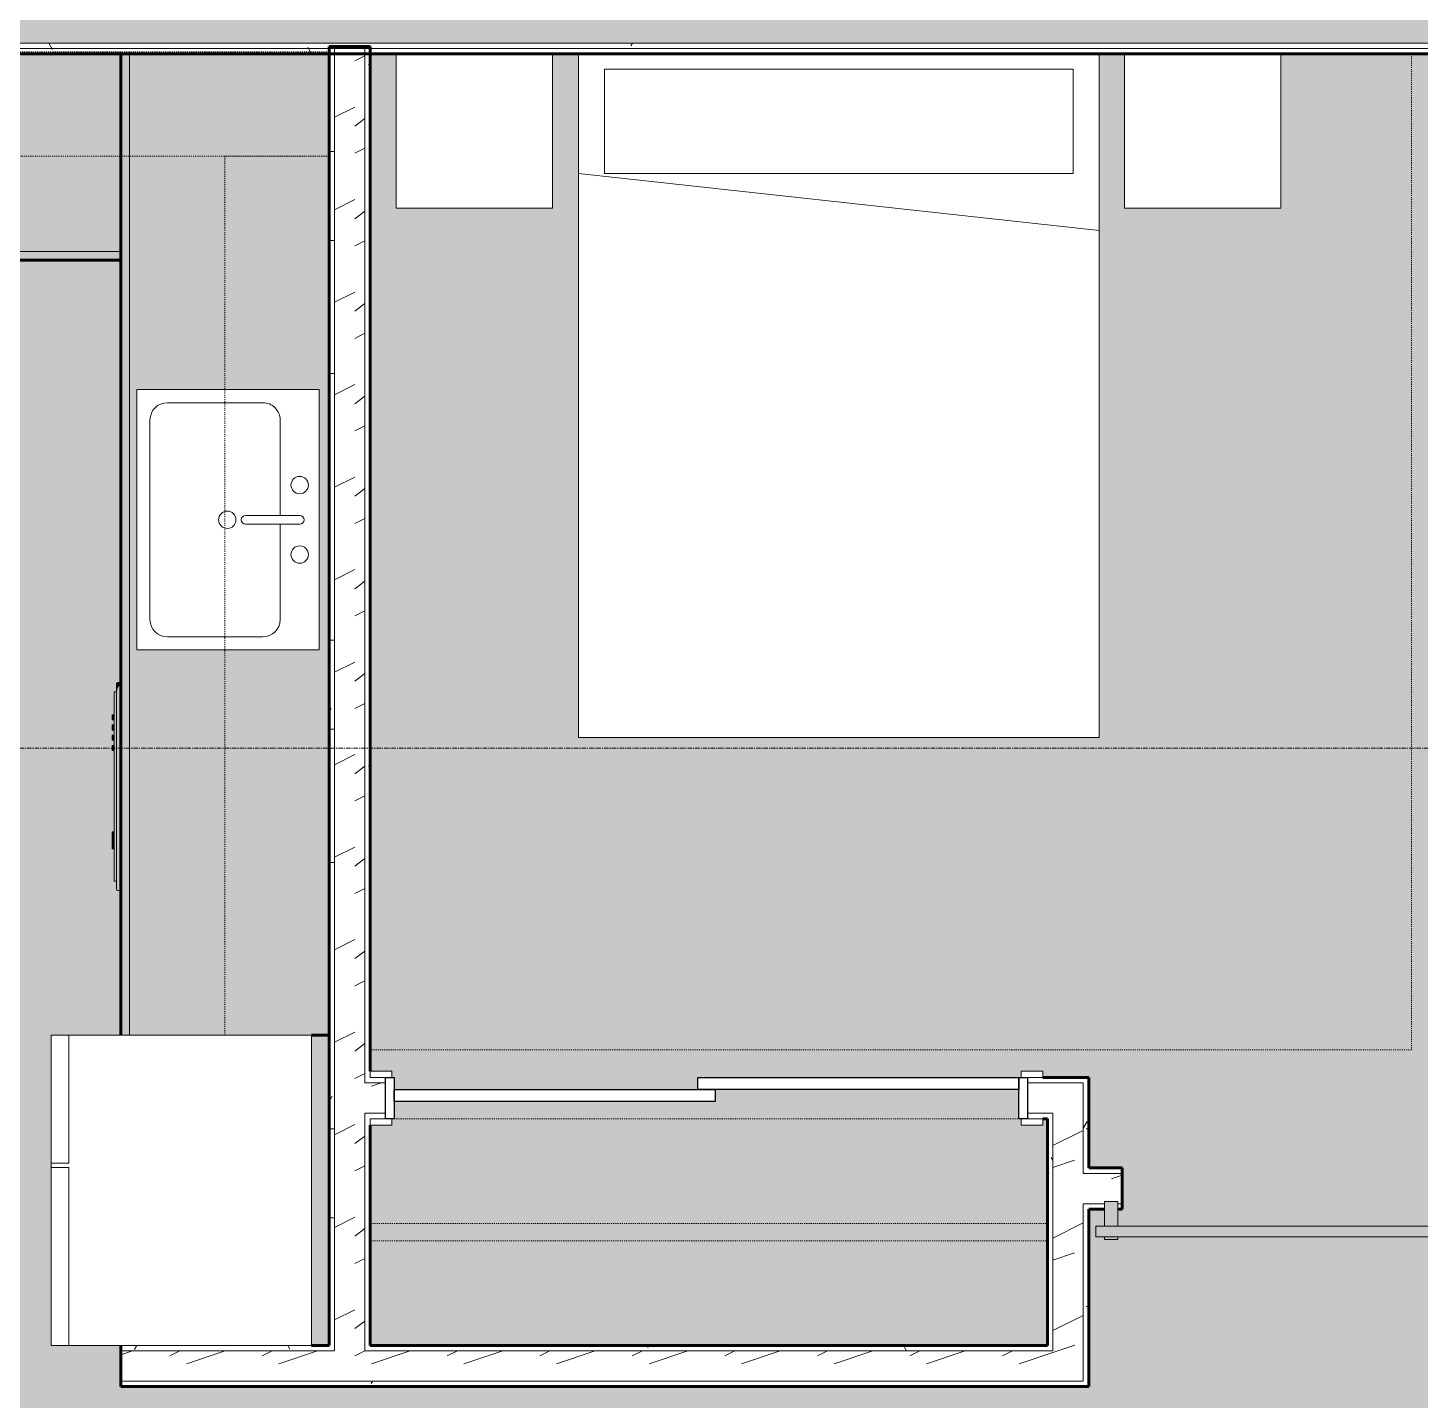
# Model space of a CAD drawing. Header units: inches. Extents: x -4105 to -1989, y 9836 to 11159.
# Drawn here: x -3716.2 to -3555.7, y 10392 to 10550.2 of the extents above; entities that cross this region are included whole.
import ezdxf

# ---------------------------------------------------------------- set-up
doc = ezdxf.new("R2010")
doc.units = ezdxf.units.IN
doc.header["$MEASUREMENT"] = 0
doc.linetypes.add('Dash', pattern=[0.25, 0.125, -0.125])
doc.linetypes.add('Grid Line 1_2_', pattern=[0.875, 0.5, -0.125, 0.125, -0.125])
for name, color, linetype, lineweight in [('0-1', 7, 'Continuous', 5), ('0-2', 7, 'Continuous', 9), ('A-AREA-PATT-3', 7, 'Continuous', 9), ('A-DOOR-1', 7, 'Continuous', 9), ('A-DOOR-2', 50, 'Continuous', 30), ('A-DOOR-3', 10, 'Continuous', 18), ('A-DOOR-4', 135, 'Continuous', 18), ('A-DOOR-5', 250, 'Continuous', 60), ('A-DOOR-FRAM-1', 50, 'Continuous', 30), ('A-WALL', 113, 'Continuous', 18), ('A-WALL-2', 250, 'Continuous', 60), ('A-WALL-3', 10, 'Continuous', 18), ('A-WALL-PATT-1', 7, 'Continuous', 9), ('A-WALL-PATT-2', 253, 'Continuous', 9), ('A-WALL-PATT-4', 111, 'Continuous', 9), ('I-FURN-1', 7, 'Continuous', 9), ('I-FURN-HDLN-1', 7, 'Dash', 9), ('I-WALL-2', 2, 'Continuous', 60), ('P-SANR-FIXT-2', 7, 'Continuous', 9), ('Q-CASE-1', 253, 'Continuous', 9), ('Q-CASE-2', 250, 'Continuous', 60), ('Q-CASE-3', 7, 'Continuous', 9), ('Q-CASE-HDLN-1', 7, 'Dash', 9), ('Q-SPCQ-1', 7, 'Continuous', 9), ('Q-SPCQ-2', 55, 'Continuous', 9), ('S-GRID-1', 1, 'Grid Line 1_2_', 9)]:
    doc.layers.add(name, color=color, linetype=linetype, lineweight=lineweight)
pattern_1 = [(216.87, (4.265, -1183.338), (31.9871619, 21.32545714), [5.331, -47.981]), (206.565, (10.662, -1186.536), (-10.662476, -10.6620098), [11.921, -11.921]), (198.435, (10.662, -1191.868), (-21.32449365, -10.6625869), [6.744, -26.974])]
pattern_2 = [(0, (0, -1194), (20.48, 5.12), [0.845, -14.515, 0.845, -14.515, -81.92]), (0, (0, -1194), (20.48, 5.12), [-30.72, 0.845, -29.875, 0.845, -14.515, -35.84]), (0, (0, -1194), (20.48, 5.12), [-76.8, 0.845, -9.395, 0.845, -24.755]), (120, (7.68, -1191.44), (-14.67405, 15.1762003), [0.845, -14.515, 0.845, -14.515, -81.92]), (120, (7.68, -1191.44), (-14.67405, 15.1762003), [-30.72, 0.845, -29.875, 0.845, -14.515, -35.84]), (120, (7.68, -1191.44), (-14.67405, 15.1762003), [-76.8, 0.845, -9.395, 0.845, -24.755]), (240, (10.24, -1181.2), (-5.80595, -20.2962003), [0.845, -14.515, 0.845, -14.515, -81.92]), (240, (10.24, -1181.2), (-5.80595, -20.2962003), [-30.72, 0.845, -29.875, 0.845, -14.515, -35.84]), (240, (10.24, -1181.2), (-5.80595, -20.2962003), [-76.8, 0.845, -9.395, 0.845, -24.755])]

# ---------------------------------------------------------------- blocks, each defined once
blk = doc.blocks.new('FOLDING_SLIDING CLOSET - 72_ x 80_-1372885-ENLARGED FLOOR PLAN - 3RD FLOOR PLAN - WEST')
at = {"layer": 'A-DOOR-1'}
for p, q in [((-38.75, 3.25), (-36.25, 3.25)), ((-38.75, 2.5), (-38.75, 3.25)), ((-36.25, 3.25), (-36.25, 2.5)), ((36.25, 3.25), (38.75, 3.25)), ((36.25, 2.5), (36.25, 3.25)), ((38.75, 3.25), (38.75, 2.5)), ((-36.25, 2.5), (-38.75, 2.5)), ((38.75, 2.5), (36.25, 2.5)), ((-38.75, -2.25), (-36.25, -2.25)), ((-38.75, -3), (-38.75, -2.25)), ((-36.25, -3), (-38.75, -3)), ((-36.25, -2.25), (-36.25, -3)), ((36.25, -2.25), (38.75, -2.25)), ((36.25, -3), (36.25, -2.25)), ((38.75, -3), (36.25, -3)), ((38.75, -2.25), (38.75, -3))]:
    blk.add_line(p, q, dxfattribs=at)
at = {"layer": 'A-DOOR-2'}
for p, q in [((-1, 0.5), (36, 0.5)), ((-1, -0.875), (-1, 0.5)), ((36, 0.5), (36, -0.875)), ((-36, -0.875), (1, -0.875)), ((-36, -2.25), (-36, -0.875)), ((36, -0.875), (-1, -0.875)), ((1, -0.875), (1, -2.25)), ((1, -2.25), (-36, -2.25))]:
    blk.add_line(p, q, dxfattribs=at)
at = {"layer": 'A-DOOR-FRAM-1'}
for p, q in [((-37, 2.5), (-36, 2.5)), ((-37, -2.25), (-37, 2.5)), ((-36, 2.5), (-36, -2.25)), ((36, 2.5), (37, 2.5)), ((36, -2.25), (36, 2.5)), ((37, 2.5), (37, -2.25)), ((-36, -2.25), (-37, -2.25)), ((37, -2.25), (36, -2.25))]:
    blk.add_line(p, q, dxfattribs=at)
blk = doc.blocks.new('Interior_barn_door_18732 - Interior_barn_door_18732-1656080-ENLARGED FLOOR PLAN - 3RD FLOOR PLAN - WEST')
at = {"layer": 'A-DOOR-3'}
for points in [[(-23.58, 6.57), (-23.63, 6.57), (-23.63, 6.32), (-23.58, 6.33)], [(-23.08, 6.57), (-23.58, 6.57), (-23.58, 6.32), (-22.49, 6.32), (-22.5, 6.57), (-22.94, 6.57)], [(-20.62, 6.57), (-22.49, 6.57), (-22.49, 6.32), (-20.62, 6.32)], [(-23.44, 6.07), (-23.68, 6.07), (-23.66, 6), (-23.44, 6)], [(-22.69, 6.07), (-23.44, 6.07), (-23.44, 6), (-22.69, 6)], [(-23.04, 6.32), (-23.31, 6.32), (-23.28, 6.07), (-22.82, 6.07), (-22.85, 6.32), (-23, 6.32)], [(-22.69, 6.07), (-22.69, 6), (-22.45, 6), (-22.47, 6.07), (-22.63, 6.07)]]:
    blk.add_hatch(color=256, dxfattribs=at).paths.add_polyline_path(points, flags=0)
at = {"layer": 'A-DOOR-4'}
h = blk.add_hatch(color=256, dxfattribs=at)
h.paths.add_polyline_path([(-29.66, 5.57), (-52.37, 5.55), (-52.74, 4.95), (-23.05, 4.96), (-23.44, 5.57), (-24.9, 5.57)], flags=0)
h.paths.add_polyline_path([(18.5, 5.57), (-22.58, 5.55), (-22.95, 4.95), (21, 4.95), (21, 5.57), (18.59, 5.57)], flags=0)
h.paths.add_polyline_path([(-23.42, 5.57), (-23.41, 5.55), (-23.41, 5.56)], flags=0)
h.paths.add_polyline_path([(-22.58, 5.57), (-22.59, 5.55), (-22.59, 5.56)], flags=0)
h.paths.add_polyline_path([(-22.62, 5.57), (-22.63, 5.55), (-22.63, 5.56)], flags=0)
h.paths.add_polyline_path([(-52.37, 5.57), (-52.38, 5.55), (-52.38, 5.55)], flags=0)
h.paths.add_polyline_path([(-60, 5.57), (-60, 4.95), (-52.85, 4.96), (-53.23, 5.57), (-59, 5.57)], flags=0)
h.paths.add_polyline_path([(-53.21, 5.57), (-53.2, 5.55), (-53.2, 5.55)], flags=0)
h.paths.add_polyline_path([(-52.41, 5.57), (-52.43, 5.55), (-52.42, 5.55)], flags=0)
h = blk.add_hatch(color=256, dxfattribs=at)
h.paths.add_polyline_path([(-52.92, 4.95), (-60, 4.95), (-60, 4.32), (-53.22, 4.35), (-52.85, 4.95)], flags=0)
h.paths.add_polyline_path([(-44.93, 4.95), (-52.72, 4.92), (-52.35, 4.32), (-23.43, 4.34), (-23.05, 4.95), (-37.9, 4.95)], flags=0)
h.paths.add_polyline_path([(-22.95, 4.95), (-22.56, 4.32), (21, 4.34), (21, 4.95), (-22.87, 4.95)], flags=0)
h = blk.add_hatch(color=256, dxfattribs=at)
h.paths.add_polyline_path([(-57.5, 5.85), (-59, 5.85), (-59, 5.57), (-57.5, 5.57)], flags=0)
h.paths.add_polyline_path([(18.5, 5.85), (18.5, 5.57), (20, 5.57), (20, 5.85)], flags=0)
h.paths.add_polyline_path([(20, 4.32), (18.5, 4.32), (18.5, 1.47), (20, 1.47), (20, 1.75)], flags=0)
h.paths.add_polyline_path([(-59, 4.32), (-59, 1.47), (-57.5, 1.47), (-57.5, 4.32), (-58.02, 4.32)], flags=0)
h = blk.add_hatch(color=256, dxfattribs=at)
h.paths.add_polyline_path([(-55.9, 5.82), (-55.9, 5.57), (-53.24, 5.6), (-53.29, 5.67), (-53.56, 5.67), (-53.56, 5.82)], flags=0)
h.paths.add_polyline_path([(-22.23, 5.82), (-22.23, 5.67), (-22.52, 5.65), (-22.56, 5.57), (-19.9, 5.57), (-19.9, 5.82), (-22.02, 5.82)], flags=0)
h.paths.add_polyline_path([(-23.73, 5.82), (-24.9, 5.82), (-24.9, 5.57), (-23.44, 5.57), (-23.5, 5.67), (-23.73, 5.67)], flags=0)
h.paths.add_polyline_path([(-50.9, 5.82), (-52.06, 5.82), (-52.06, 5.67), (-52.31, 5.65), (-52.35, 5.57), (-50.9, 5.57)], flags=0)
h.paths.add_polyline_path([(-53.27, 4.32), (-55.9, 4.32), (-55.9, 4.07), (-50.9, 4.07), (-50.9, 4.32), (-52.35, 4.32), (-52.31, 4.23), (-53.27, 4.26), (-53.24, 4.32)], flags=0)
h.paths.add_polyline_path([(-22.56, 4.32), (-22.52, 4.23), (-23.48, 4.26), (-23.44, 4.32), (-24.9, 4.32), (-24.9, 4.07), (-19.9, 4.07), (-19.9, 4.32), (-22.52, 4.32)], flags=0)
for points in [[(-53.56, 6), (-53.56, 5.67), (-52.06, 5.67), (-52.06, 6), (-52.56, 6)], [(-50.9, 5.82), (-50.9, 5.57), (-24.9, 5.57), (-24.9, 5.82), (-44.93, 5.82)], [(-23.73, 6), (-23.73, 5.67), (-22.23, 5.67), (-22.23, 6)], [(-44.93, 4.32), (-50.9, 4.32), (-50.9, 4.07), (-24.9, 4.07), (-24.9, 4.32), (-37.29, 4.32)]]:
    blk.add_hatch(color=256, dxfattribs=at).paths.add_polyline_path(points, flags=0)
h = blk.add_hatch(color=256, dxfattribs=at)
h.paths.add_polyline_path([(-53.27, 5.67), (-53.29, 5.67), (-53.23, 5.59)], flags=0)
h.paths.add_polyline_path([(-52.79, 5.67), (-53.27, 5.67), (-52.8, 4.95), (-52.79, 4.96), (-52.79, 5.57)], flags=0)
h = blk.add_hatch(color=256, dxfattribs=at)
h.paths.add_polyline_path([(-52.84, 4.96), (-53.27, 4.23), (-53.22, 4.23), (-52.84, 4.96)], flags=0)
h.paths.add_polyline_path([(-52.8, 4.96), (-52.82, 4.95), (-52.85, 4.94), (-53.22, 4.23), (-52.79, 4.23), (-52.79, 4.95)], flags=0)
h = blk.add_hatch(color=256, dxfattribs=at)
h.paths.add_polyline_path([(-52.36, 5.67), (-52.47, 5.4), (-52.31, 5.67)], flags=0)
h.paths.add_polyline_path([(-52.54, 5.67), (-52.79, 5.67), (-52.76, 4.95), (-52.74, 4.97), (-52.36, 5.67), (-52.44, 5.67)], flags=0)
h = blk.add_hatch(color=256, dxfattribs=at)
h.paths.add_polyline_path([(-52.31, 4.23), (-52.29, 4.23), (-52.36, 4.32)], flags=0)
h.paths.add_polyline_path([(-52.75, 4.96), (-52.78, 4.95), (-52.79, 4.95), (-52.76, 4.23), (-52.31, 4.23), (-52.75, 4.95)], flags=0)
h = blk.add_hatch(color=256, dxfattribs=at)
h.paths.add_polyline_path([(-23.48, 5.67), (-23.5, 5.67), (-23.42, 5.57)], flags=0)
h.paths.add_polyline_path([(-23, 5.67), (-23.48, 5.67), (-23.01, 4.95), (-23, 4.96), (-23, 5.57)], flags=0)
h = blk.add_hatch(color=256, dxfattribs=at)
h.paths.add_polyline_path([(-23.05, 4.96), (-23.48, 4.23), (-23.43, 4.23), (-23.05, 4.96)], flags=0)
h.paths.add_polyline_path([(-23.01, 4.96), (-23.03, 4.95), (-23.05, 4.94), (-23.43, 4.23), (-23, 4.23), (-23, 4.95)], flags=0)
h = blk.add_hatch(color=256, dxfattribs=at)
h.paths.add_polyline_path([(-22.57, 5.67), (-22.69, 5.4), (-22.52, 5.67)], flags=0)
h.paths.add_polyline_path([(-23, 5.67), (-22.97, 4.95), (-22.95, 4.97), (-22.57, 5.67), (-22.98, 5.67)], flags=0)
h = blk.add_hatch(color=256, dxfattribs=at)
h.paths.add_polyline_path([(-22.52, 4.23), (-22.5, 4.23), (-22.56, 4.3)], flags=0)
h.paths.add_polyline_path([(-22.96, 4.96), (-22.99, 4.95), (-23, 4.95), (-22.97, 4.23), (-22.52, 4.23), (-22.95, 4.95)], flags=0)
at = {"layer": 'A-DOOR-1'}
for p, q in [((-23.63, 6.57), (-23.63, 6.32)), ((-23.59, 6.57), (-23.59, 6.32)), ((-23.59, 6.57), (-22.49, 6.57)), ((-22.49, 6.57), (-22.49, 6.32)), ((-20.62, 6.32), (-20.62, 6.57)), ((-23.69, 6.07), (-23.69, 6)), ((-23.68, 6.07), (-23.69, 6.07)), ((-23.69, 6.07), (-23.44, 6.07)), ((-22.49, 6.32), (-23.59, 6.32)), ((-23.44, 6.07), (-22.69, 6.07)), ((-23.32, 6.32), (-23.32, 6.07)), ((-23.32, 6.32), (-23.32, 6.07)), ((-22.82, 6.07), (-22.82, 6.32)), ((-22.82, 6.07), (-22.82, 6.32)), ((-22.69, 6.07), (-22.44, 6.07)), ((-22.44, 6.07), (-22.45, 6.07)), ((-22.44, 6), (-22.44, 6.07))]:
    blk.add_line(p, q, dxfattribs=at)
for points in [[(-23.63, 6.57), (-23.62, 6.57), (-23.6, 6.57), (-23.58, 6.57)], [(-23.58, 6.32), (-23.6, 6.32), (-23.62, 6.32), (-23.63, 6.32)]]:
    blk.add_open_spline(points, degree=3, dxfattribs=at)
for points, knots in [([(-22.49, 6.57), (-22.05, 6.57), (-21.63, 6.57), (-21.29, 6.57), (-20.97, 6.57), (-20.67, 6.57), (-20.62, 6.57), (-20.62, 6.57)], [-0.722227, -0.722227, -0.722227, -0.722227, -0.6854273, -0.6485379, -0.6054888, -0.5563887, -0.5098073, -0.5098073, -0.5098073, -0.5098073]), ([(-20.62, 6.32), (-20.62, 6.32), (-20.67, 6.32), (-20.97, 6.32), (-21.29, 6.32), (-21.63, 6.32), (-22.05, 6.32), (-22.49, 6.32)], [0.5098073, 0.5098073, 0.5098073, 0.5098073, 0.5563887, 0.6054888, 0.6485379, 0.6854273, 0.722227, 0.722227, 0.722227, 0.722227])]:
    blk.add_open_spline(points, degree=3, knots=knots, dxfattribs=at)
at = {"layer": 'A-DOOR-3'}
for p, q in [((-53.23, 5.57), (-60, 5.57)), ((-60, 4.95), (-60, 5.57)), ((-60, 4.32), (-60, 4.95)), ((-57.5, 5.85), (-59, 5.85)), ((-59, 5.85), (-59, 5.57)), ((-57.5, 5.57), (-57.5, 5.85)), ((-53.56, 6), (-52.06, 6)), ((-53.56, 6), (-53.56, 5.67)), ((-53.56, 5.67), (-52.06, 5.67)), ((-53.29, 5.67), (-52.82, 4.92)), ((-52.82, 4.98), (-53.29, 4.23)), ((-52.76, 4.92), (-52.29, 5.67)), ((-52.29, 4.23), (-52.76, 4.98)), ((-23.44, 5.57), (-52.35, 5.57)), ((-52.06, 5.67), (-52.06, 6)), ((-24.9, 5.82), (-50.9, 5.82)), ((-23.73, 6), (-22.23, 6)), ((-23.73, 5.67), (-23.73, 6)), ((-23.73, 5.67), (-22.23, 5.67)), ((-23.5, 5.67), (-23.03, 4.92)), ((-23.03, 4.98), (-23.5, 4.23)), ((-22.97, 4.92), (-22.5, 5.67)), ((-22.5, 4.23), (-22.97, 4.98)), ((21, 5.57), (-22.56, 5.57)), ((-22.23, 6), (-22.23, 5.67)), ((18.5, 5.85), (18.5, 5.57)), ((20, 5.85), (18.5, 5.85)), ((20, 5.57), (20, 5.85)), ((21, 5.57), (21, 4.95)), ((21, 4.95), (21, 4.32)), ((-60, 4.32), (-53.24, 4.32)), ((-59, 4.32), (-59, 1.47)), ((-57.5, 1.47), (-57.5, 4.32)), ((-52.79, 4.23), (-53.29, 4.23)), ((-52.29, 4.23), (-52.79, 4.23)), ((-52.35, 4.32), (-23.44, 4.32)), ((-50.9, 4.07), (-24.9, 4.07)), ((-23, 4.23), (-23.5, 4.23)), ((-22.5, 4.23), (-23, 4.23)), ((-22.56, 4.32), (21, 4.32)), ((18.5, 4.32), (18.5, 1.47)), ((20, 1.47), (20, 4.32)), ((-59, 1.47), (-57.5, 1.47)), ((18.5, 1.47), (20, 1.47))]:
    blk.add_line(p, q, dxfattribs=at)
at = {"layer": 'A-DOOR-5'}
for p, q in [((-55.9, 5.82), (-53.56, 5.82)), ((-55.9, 5.57), (-55.9, 5.82)), ((-52.06, 5.82), (-50.9, 5.82)), ((-50.9, 5.82), (-50.9, 5.57)), ((-24.9, 5.82), (-23.73, 5.82)), ((-24.9, 5.57), (-24.9, 5.82)), ((-22.23, 5.82), (-19.9, 5.82)), ((-19.9, 5.82), (-19.9, 5.57)), ((-55.9, 4.07), (-55.9, 4.32)), ((-50.9, 4.07), (-55.9, 4.07)), ((-50.9, 4.33), (-50.9, 4.07)), ((-24.9, 4.07), (-24.9, 4.32)), ((-19.9, 4.07), (-24.9, 4.07)), ((-19.9, 4.32), (-19.9, 4.07))]:
    blk.add_line(p, q, dxfattribs=at)
blk = doc.blocks.new('OD_CW_Closet - OD_CW_Closet-2021435-ENLARGED FLOOR PLAN - 3RD FLOOR PLAN - WEST')
at = {"layer": 'Q-CASE-HDLN-1'}
for p, q in [((3.49, 2.12), (75.49, 2.12)), ((78.24, 2.12), (78.78, 2.12)), ((78.78, 2.12), (78.78, -24)), ((0.74, -24), (0.74, 1.37)), ((0.74, -9.94), (78.78, -9.94)), ((0.74, -11.94), (78.78, -11.94)), ((78.78, -24), (0.74, -24))]:
    blk.add_line(p, q, dxfattribs=at)
blk = doc.blocks.new('Bed-Standard - Queen 60_ x 79_-1433484-ENLARGED FLOOR PLAN - 3RD FLOOR PLAN - WEST')
at = {"layer": 'I-FURN-1'}
for p, q in [((-19.31, 41.3), (40.69, 41.3)), ((-19.31, -37.48), (-19.31, 41.3)), ((40.69, 41.3), (40.69, -37.48)), ((40.69, -23.7), (-19.31, -17.13)), ((-16.31, -23.7), (37.69, -23.7)), ((-16.31, -35.7), (-16.31, -23.7)), ((37.69, -35.7), (37.69, -23.7)), ((-16.31, -35.7), (37.69, -35.7))]:
    blk.add_line(p, q, dxfattribs=at)
at = {"layer": 'I-FURN-HDLN-1'}
for p, q in [((-55.31, 77.3), (64.69, 77.3)), ((-55.31, -37.48), (-55.31, 77.3))]:
    blk.add_line(p, q, dxfattribs=at)
blk = doc.blocks.new('Table-Night Stand - 18_ x 18_ x 24_-V3-ENLARGED FLOOR PLAN - 3RD FLOOR PLAN - WEST')
at = {"layer": 'I-FURN-1'}
for p, q in [((0.15, 0), (18.15, 0)), ((0.15, -17.78), (0.15, 0)), ((18.15, 0), (18.15, -17.78))]:
    blk.add_line(p, q, dxfattribs=at)
blk = doc.blocks.new('Refrigerator_-_Side-by-Side_6047 - 36_ X 30_-V5-ENLARGED FLOOR PLAN - 3RD FLOOR PLAN - WEST')
at = {"layer": 'Q-SPCQ-1'}
for p, q in [((17.87, 14.42), (-17.88, 14.42)), ((-17.88, 14.42), (-17.88, -15.58)), ((17.87, -15.58), (17.87, 14.42)), ((-17.88, -13.58), (-3.13, -13.58)), ((-17.88, -13.58), (-17.88, -15.58)), ((-3.13, -15.58), (-3.13, -13.58)), ((-2.63, -13.58), (17.87, -13.58)), ((-2.63, -13.58), (-2.63, -15.58)), ((17.87, -15.58), (17.87, -13.58)), ((-17.88, -15.58), (17.87, -15.58)), ((-3.13, -15.58), (-17.88, -15.58)), ((17.87, -15.58), (-2.63, -15.58))]:
    blk.add_line(p, q, dxfattribs=at)
blk = doc.blocks.new('OD_CW_Base Cabinet - OD_CW_Base Cabinet-2082605-ENLARGED FLOOR PLAN - 3RD FLOOR PLAN - WEST')
at = {"layer": 'Q-CASE-1'}
blk.add_hatch(color=256, dxfattribs=at).paths.add_polyline_path([(0.74, -1), (113.84, -1), (113.84, 0), (0.74, 0)], flags=0)
h = blk.add_hatch(color=256, dxfattribs=at)
h.paths.add_polyline_path([(0.74, -1), (0.74, -24), (113.84, -24), (113.84, -1), (9.72, -1)], flags=0)
h.paths.add_polyline_path([(45.13, -2.75), (45.13, -1.88), (75.13, -1.88), (75.13, -22.88), (45.13, -22.88)], flags=0)
at = {"layer": 'Q-CASE-2'}
for p, q in [((0.74, 0), (113.84, 0)), ((0.74, -24), (0.74, -22))]:
    blk.add_line(p, q, dxfattribs=at)
at = {"layer": 'Q-CASE-3'}
for p, q in [((0.74, 0), (113.84, 0)), ((113.84, -1), (0.74, -1)), ((0.74, -1), (113.84, -1)), ((0.74, -24), (0.74, -22))]:
    blk.add_line(p, q, dxfattribs=at)
blk = doc.blocks.new('Sink Kitchen-Single - 30_ x 21_-1372827-ENLARGED FLOOR PLAN - 3RD FLOOR PLAN - WEST')
at = {"layer": 'P-SANR-FIXT-2'}
for p, q in [((-14.38, 10.41), (15.62, 10.41)), ((-14.38, -10.59), (-14.38, 10.41)), ((15.62, 10.41), (15.62, -10.59)), ((-10.88, 8.91), (12.12, 8.91)), ((-12.88, -4.09), (-12.88, 6.91)), ((14.12, 6.91), (14.12, -4.09)), ((0.12, -8.34), (0.12, -2.09)), ((1.12, -8.34), (1.12, -2.09)), ((0.12, -6.09), (-10.88, -6.09)), ((12.12, -6.09), (1.12, -6.09)), ((15.62, -10.59), (-14.38, -10.59))]:
    blk.add_line(p, q, dxfattribs=at)
for centre, radius, start, end in [((-10.88, 6.91), 2, 90, 180), ((12.12, 6.91), 2, 360, 90), ((0.62, 0), 1, 360, 180), ((0.62, 0), 1, 180, 0), ((0.62, -2.09), 0.5, 360, 180), ((-10.88, -4.09), 2, 180, 270), ((12.12, -4.09), 2, 270, 0), ((-3.38, -8.34), 1, 360, 180), ((4.62, -8.34), 1, 0, 180), ((-3.38, -8.34), 1, 180, 0), ((0.62, -8.34), 0.5, 180, 0), ((4.62, -8.34), 1, 180, 0)]:
    blk.add_arc(centre, radius, start, end, dxfattribs=at)
blk = doc.blocks.new('Dishwasher_15404 - 34_ counter-V6-ENLARGED FLOOR PLAN - 3RD FLOOR PLAN - WEST')
at = {"layer": 'Q-SPCQ-2'}
for points in [[(26.87, -0.2), (26.87, -0.15), (26.82, -0.06), (26.68, 0), (26.38, 0), (26.38, -23.83), (26.56, -23.69), (26.73, -23.46), (26.84, -23.21), (26.87, -22.91), (26.87, -1.09)], [(27.12, -13.67), (27.12, -1.09), (26.87, -1.09), (26.87, -22.91), (27.12, -22.91), (27.12, -21.3)], [(27.37, -4.86), (27.37, -4.82), (27.12, -4.82), (27.12, -5.81), (27.37, -5.81), (27.37, -4.96)], [(27.37, -6.3), (27.37, -5.81), (27.12, -5.81), (27.12, -6.79), (27.37, -6.79), (27.37, -6.5)], [(27.37, -16.15), (27.12, -16.15), (27.12, -16.74), (27.37, -16.74)], [(27.37, -17.92), (27.37, -17.33), (27.12, -17.33), (27.12, -17.92)], [(27.37, -18.51), (27.12, -18.51), (27.12, -19.1), (27.37, -19.1)], [(27.37, -19.69), (27.12, -19.69), (27.12, -20.28), (27.37, -20.28)], [(26.87, -23.12), (26.87, -22.93), (26.84, -23.21), (26.68, -23.53), (26.56, -23.69), (26.38, -23.86), (26.38, -24), (26.68, -24), (26.82, -23.94), (26.87, -23.8), (26.87, -23.28)]]:
    blk.add_hatch(color=256, dxfattribs=at).paths.add_polyline_path(points, flags=0)
at = {"layer": 'Q-SPCQ-1'}
for p, q in [((26.68, 0), (26.38, 0)), ((26.87, -22.93), (26.87, -0.2)), ((27.12, -1.09), (26.87, -1.09)), ((27.12, -1.09), (27.12, -22.91)), ((27.37, -4.82), (27.12, -4.82)), ((27.37, -4.82), (27.37, -5.81)), ((27.37, -5.81), (27.37, -6.79)), ((27.12, -6.79), (27.37, -6.79)), ((27.37, -16.15), (27.12, -16.15)), ((27.12, -16.74), (27.37, -16.74)), ((27.37, -17.33), (27.12, -17.33)), ((27.37, -16.15), (27.37, -16.74)), ((27.37, -17.33), (27.37, -17.92)), ((27.12, -17.92), (27.37, -17.92)), ((27.37, -18.51), (27.12, -18.51)), ((27.12, -19.1), (27.37, -19.1)), ((27.37, -18.51), (27.37, -19.1)), ((27.37, -19.69), (27.12, -19.69)), ((27.12, -20.28), (27.37, -20.28)), ((27.37, -19.69), (27.37, -20.28)), ((26.38, -24), (26.68, -24)), ((27.12, -22.91), (26.87, -22.91)), ((26.87, -23.8), (26.87, -22.93))]:
    blk.add_line(p, q, dxfattribs=at)
for centre, radius, start, end in [((26.68, -0.2), 0.197, 360, 90), ((26.68, -0.2), 0.197, 15, 75), ((25.8, -22.93), 1.07, 302.4275, 0), ((26.68, -23.8), 0.197, 270, 0)]:
    blk.add_arc(centre, radius, start, end, dxfattribs=at)
blk = doc.blocks.new('OD_CW_Base Cabinet - OD_CW_Base Cabinet-1965721-ENLARGED FLOOR PLAN - 3RD FLOOR PLAN - WEST')
at = {"layer": 'Q-CASE-1'}
h = blk.add_hatch(color=256, dxfattribs=at)
h.paths.add_polyline_path([(0.74, 0), (0.74, -1), (17.97, -1), (17.97, 0)], flags=0)
h.paths.add_polyline_path([(41.97, 0), (41.97, -1), (110.41, -1), (110.41, 0), (59.06, 0)], flags=0)
h = blk.add_hatch(color=256, dxfattribs=at)
h.paths.add_polyline_path([(0.74, -1), (0.74, -23.78), (17.97, -23.78), (17.97, -1)], flags=0)
h.paths.add_polyline_path([(59.06, -1), (41.97, -1), (41.97, -23.78), (110.41, -23.78), (110.41, -1)], flags=0)
at = {"layer": 'Q-CASE-2'}
for p, q in [((0.74, -23.78), (0.74, 0)), ((0.74, 0), (17.97, 0)), ((41.97, 0), (110.41, 0))]:
    blk.add_line(p, q, dxfattribs=at)
at = {"layer": 'Q-CASE-3'}
for p, q in [((0.74, -1), (0.74, 0)), ((0.74, 0), (17.97, 0)), ((17.97, -1), (0.74, -1)), ((0.74, -23.78), (0.74, -1)), ((0.74, -1), (17.97, -1)), ((41.97, 0), (110.41, 0)), ((110.41, -1), (41.97, -1)), ((41.97, -1), (110.41, -1))]:
    blk.add_line(p, q, dxfattribs=at)
blk = doc.blocks.new('OD_CW_Upper Cabinet - OD_CW_Upper Cabinet-1965722-ENLARGED FLOOR PLAN - 3RD FLOOR PLAN - WEST')
at = {"layer": 'Q-CASE-HDLN-1'}
for p, q in [((134.41, 24), (0.74, 24)), ((0.74, 24), (0.74, 12)), ((134.41, 12), (134.41, 24)), ((0.74, 12), (134.41, 12))]:
    blk.add_line(p, q, dxfattribs=at)
blk = doc.blocks.new('OD_CW_Upper Cabinet - OD_CW_Upper Cabinet-2082606-ENLARGED FLOOR PLAN - 3RD FLOOR PLAN - WEST')
at = {"layer": 'Q-CASE-HDLN-1'}
for p, q in [((102.06, 24), (0.74, 24)), ((0.74, 24), (0.74, 12)), ((102.06, 12), (102.06, 24)), ((0.74, 12), (102.06, 12))]:
    blk.add_line(p, q, dxfattribs=at)
blk = doc.blocks.new('CTR - 1st Phase - Unit Layouts_rvt-1-ENLARGED FLOOR PLAN - 3RD FLOOR PLAN - WEST')
at = {"layer": 'A-WALL-PATT-1'}
h = blk.add_hatch(dxfattribs=at)
h.set_pattern_fill('FP_1', color=256, style=0, pattern_type=2)
h.set_pattern_definition(pattern_2)
h.paths.add_polyline_path([(-3680.87, 10398.34), (-3680.87, 10547.19), (-3681.49, 10547.19), (-3681.49, 10398.34)], flags=0)
h = blk.add_hatch(dxfattribs=at)
h.set_pattern_fill('FP_1', color=256, style=0, pattern_type=2)
h.set_pattern_definition(pattern_2)
h.paths.add_polyline_path([(-3677.37, 10398.34), (-3676.74, 10398.34), (-3676.74, 10425.09), (-3677.37, 10425.09), (-3677.37, 10398.34)], flags=0)
h.paths.add_polyline_path([(-3676.74, 10428.59), (-3676.74, 10547.19), (-3677.37, 10547.19), (-3677.37, 10428.59), (-3676.91, 10428.59)], flags=0)
h = blk.add_hatch(dxfattribs=at)
h.set_pattern_fill('FP_1', color=256, style=0, pattern_type=2)
h.set_pattern_definition(pattern_2)
h.paths.add_polyline_path([(-3593.94, 10393.59), (-3593.94, 10414.66), (-3594.57, 10414.66), (-3594.57, 10393.59)], flags=0)
h.paths.add_polyline_path([(-3594.57, 10418.16), (-3593.94, 10418.16), (-3593.94, 10428.59), (-3594.57, 10428.59), (-3594.57, 10424.32)], flags=0)
h = blk.add_hatch(dxfattribs=at)
h.set_pattern_fill('FP_1', color=256, style=0, pattern_type=2)
h.set_pattern_definition(pattern_2)
h.paths.add_polyline_path([(-3598.07, 10397.71), (-3598.07, 10424.46), (-3598.69, 10424.46), (-3598.69, 10397.71)], flags=0)
h = blk.add_hatch(dxfattribs=at)
h.set_pattern_fill('FP_1', color=256, style=0, pattern_type=2)
h.set_pattern_definition(pattern_2)
h.paths.add_polyline_path([(-3598.69, 10397.71), (-3598.69, 10398.34), (-3677.37, 10398.34), (-3677.37, 10397.71), (-3611.14, 10397.71)], flags=0)
h.paths.add_polyline_path([(-3705.49, 10397.71), (-3680.87, 10397.71), (-3680.87, 10398.34), (-3705.49, 10398.34)], flags=0)
h = blk.add_hatch(dxfattribs=at)
h.set_pattern_fill('FP_1', color=256, style=0, pattern_type=2)
h.set_pattern_definition(pattern_2)
h.paths.add_polyline_path([(-3598.07, 10393.59), (-3594.57, 10393.59), (-3594.57, 10394.21), (-3705.49, 10394.21), (-3705.49, 10393.59), (-3598.69, 10393.59)], flags=0)
at = {"layer": 'A-WALL-PATT-2'}
h = blk.add_hatch(dxfattribs=at)
h.set_pattern_fill('FP_2', color=256, style=0, pattern_type=2)
h.set_pattern_definition(pattern_1)
h.paths.add_polyline_path([(-3677.38, 10397.71), (-3677.37, 10397.71), (-3677.37, 10548.04), (-3680.87, 10548.04), (-3680.87, 10397.71)], flags=0)
h = blk.add_hatch(dxfattribs=at)
h.set_pattern_fill('FP_2', color=256, style=0, pattern_type=2)
h.set_pattern_definition(pattern_1)
h.paths.add_polyline_path([(-3594.57, 10425.09), (-3594.57, 10428.59), (-3600.99, 10428.59), (-3600.99, 10425.09), (-3598.07, 10425.09)], flags=0)
h.paths.add_polyline_path([(-3674.99, 10425.09), (-3674.99, 10428.59), (-3677.37, 10428.59), (-3677.37, 10425.09), (-3676.73, 10425.09)], flags=0)
h = blk.add_hatch(dxfattribs=at)
h.set_pattern_fill('FP_2', color=256, style=0, pattern_type=2)
h.set_pattern_definition(pattern_1)
h.paths.add_polyline_path([(-3594.57, 10394.21), (-3594.57, 10425.09), (-3598.07, 10425.09), (-3598.07, 10394.21)], flags=0)
h = blk.add_hatch(dxfattribs=at)
h.set_pattern_fill('FP_2', color=256, style=0, pattern_type=2)
h.set_pattern_definition(pattern_1)
h.paths.add_polyline_path([(-3503.67, 10414.66), (-3503.67, 10418.16), (-3554.1, 10418.16), (-3554.1, 10414.66), (-3514.6, 10414.66), (-3514.6, 10414.94), (-3513.1, 10414.94), (-3513.1, 10414.66), (-3504.27, 10414.66)], flags=0)
h.paths.add_polyline_path([(-3594.57, 10414.66), (-3592.1, 10414.66), (-3592.1, 10414.94), (-3590.6, 10414.94), (-3590.6, 10414.66), (-3590.1, 10414.66), (-3590.1, 10418.16), (-3594.57, 10418.16), (-3594.57, 10418.06)], flags=0)
h = blk.add_hatch(dxfattribs=at)
h.set_pattern_fill('FP_2', color=256, style=0, pattern_type=2)
h.set_pattern_definition(pattern_1)
h.paths.add_polyline_path([(-3598.69, 10394.21), (-3598.07, 10394.21), (-3598.07, 10397.71), (-3705.49, 10397.71), (-3705.49, 10394.21), (-3611.14, 10394.21)], flags=0)
at = {"layer": 'A-WALL-2'}
for p, q in [((-3681.49, 10548.04), (-3681.49, 10398.34)), ((-3676.74, 10548.04), (-3681.49, 10548.04)), ((-3676.74, 10429.96), (-3676.74, 10548.04)), ((-3593.94, 10429.21), (-3599.24, 10429.21)), ((-3593.94, 10428.59), (-3593.94, 10429.21)), ((-3593.94, 10424.46), (-3593.94, 10428.59)), ((-3676.74, 10398.34), (-3676.74, 10423.71)), ((-3599.24, 10424.46), (-3598.69, 10424.46)), ((-3598.69, 10424.46), (-3598.69, 10398.34)), ((-3593.94, 10418.79), (-3593.94, 10424.46)), ((-3590.1, 10418.79), (-3593.94, 10418.79)), ((-3590.1, 10414.04), (-3590.1, 10418.79)), ((-3593.94, 10414.04), (-3592.1, 10414.04)), ((-3593.94, 10393.59), (-3593.94, 10414.04)), ((-3590.6, 10414.04), (-3590.1, 10414.04)), ((-3705.49, 10398.34), (-3705.49, 10393.59)), ((-3681.49, 10398.34), (-3683.49, 10398.34)), ((-3598.69, 10398.34), (-3676.74, 10398.34)), ((-3705.49, 10393.59), (-3598.69, 10393.59)), ((-3598.69, 10393.59), (-3594.57, 10393.59)), ((-3594.57, 10393.59), (-3593.94, 10393.59))]:
    blk.add_line(p, q, dxfattribs=at)
at = {"layer": 'A-WALL-3'}
for p, q in [((-3680.87, 10398.34), (-3680.87, 10548.04)), ((-3677.37, 10428.59), (-3677.37, 10548.04)), ((-3676.74, 10428.59), (-3677.37, 10428.59)), ((-3676.74, 10428.59), (-3674.99, 10428.59)), ((-3600.99, 10428.59), (-3594.57, 10428.59)), ((-3594.57, 10428.59), (-3594.57, 10425.09)), ((-3676.74, 10425.09), (-3677.37, 10425.09)), ((-3677.37, 10398.34), (-3677.37, 10425.09)), ((-3676.74, 10425.09), (-3674.99, 10425.09)), ((-3600.99, 10425.09), (-3598.07, 10425.09)), ((-3598.07, 10425.09), (-3598.07, 10424.46)), ((-3594.57, 10425.09), (-3594.57, 10424.46)), ((-3598.07, 10397.71), (-3598.07, 10424.46)), ((-3594.57, 10418.16), (-3594.57, 10424.46)), ((-3593.94, 10418.16), (-3594.57, 10418.16)), ((-3593.94, 10418.16), (-3590.1, 10418.16)), ((-3593.94, 10414.66), (-3594.57, 10414.66)), ((-3594.57, 10394.21), (-3594.57, 10414.66)), ((-3593.94, 10414.66), (-3592.1, 10414.66)), ((-3590.6, 10414.66), (-3590.1, 10414.66)), ((-3680.87, 10397.71), (-3705.49, 10397.71)), ((-3680.87, 10398.34), (-3680.87, 10397.71)), ((-3677.37, 10398.34), (-3677.37, 10397.71)), ((-3598.69, 10397.71), (-3677.37, 10397.71)), ((-3598.07, 10397.71), (-3598.69, 10397.71)), ((-3598.69, 10394.21), (-3705.49, 10394.21)), ((-3598.07, 10394.21), (-3598.69, 10394.21)), ((-3594.57, 10394.21), (-3598.07, 10394.21))]:
    blk.add_line(p, q, dxfattribs=at)
at = {"layer": '0-2'}
for name, p in [('OD_CW_Upper Cabinet - OD_CW_Upper Cabinet-1965722-ENLARGED FLOOR PLAN - 3RD FLOOR PLAN - WEST', (-3815.9, 10523.41)), ('OD_CW_Closet - OD_CW_Closet-2021435-ENLARGED FLOOR PLAN - 3RD FLOOR PLAN - WEST', (-3677.48, 10422.34))]:
    blk.add_blockref(name, p, dxfattribs=at)
for name, p, rotation in [('OD_CW_Base Cabinet - OD_CW_Base Cabinet-1965721-ENLARGED FLOOR PLAN - 3RD FLOOR PLAN - WEST', (-3704.75, 10523.41), 180), ('OD_CW_Base Cabinet - OD_CW_Base Cabinet-2082605-ENLARGED FLOOR PLAN - 3RD FLOOR PLAN - WEST', (-3705.49, 10433.35), 89.99999999998867), ('Bed-Standard - Queen 60_ x 79_-1433484-ENLARGED FLOOR PLAN - 3RD FLOOR PLAN - WEST', (-3612.05, 10509.71), 180), ('Table-Night Stand - 18_ x 18_ x 24_-V3-ENLARGED FLOOR PLAN - 3RD FLOOR PLAN - WEST', (-3655.59, 10529.41), 180), ('Table-Night Stand - 18_ x 18_ x 24_-V3-ENLARGED FLOOR PLAN - 3RD FLOOR PLAN - WEST', (-3571.66, 10529.41), 180), ('OD_CW_Upper Cabinet - OD_CW_Upper Cabinet-2082606-ENLARGED FLOOR PLAN - 3RD FLOOR PLAN - WEST', (-3705.49, 10536.15), 269.9999999999844), ('Sink Kitchen-Single - 30_ x 21_-1372827-ENLARGED FLOOR PLAN - 3RD FLOOR PLAN - WEST', (-3693.21, 10492.87), 90.00000000000125), ('Dishwasher_15404 - 34_ counter-V6-ENLARGED FLOOR PLAN - 3RD FLOOR PLAN - WEST', (-3679.12, 10450.75), 180), ('Refrigerator_-_Side-by-Side_6047 - 36_ X 30_-V5-ENLARGED FLOOR PLAN - 3RD FLOOR PLAN - WEST', (-3697.91, 10416.21), 269.9999999999868), ('FOLDING_SLIDING CLOSET - 72_ x 80_-1372885-ENLARGED FLOOR PLAN - 3RD FLOOR PLAN - WEST', (-3637.99, 10426.96), 180), ('Interior_barn_door_18732 - Interior_barn_door_18732-1656080-ENLARGED FLOOR PLAN - 3RD FLOOR PLAN - WEST', (-3572.1, 10416.41), 180)]:
    blk.add_blockref(name, p, dxfattribs=dict(at, rotation=rotation))
blk = doc.blocks.new('CTR - 1st Phase - Shell_rvt-1-ENLARGED FLOOR PLAN - 3RD FLOOR PLAN - WEST')
at = {"layer": 'S-GRID-1'}
blk.add_line((-1989.4, 10467.19), (-4072.56, 10467.19), dxfattribs=at)

msp = doc.modelspace()

# ---------------------------------------------------------------- hatches: boundary and pattern name
at = {"layer": 'A-AREA-PATT-3'}
h = msp.add_hatch(color=256, dxfattribs=at)
h.paths.add_polyline_path([(-3504.92, 10354.59), (-3540.92, 10354.59), (-3540.92, 10356.34), (-3504.92, 10356.34), (-3504.92, 10355.61)], flags=0)
h.paths.add_polyline_path([(-3540.92, 10351.59), (-3504.92, 10351.59), (-3504.92, 10354.59), (-3502.99, 10354.59), (-3502.99, 10355.21), (-3501.92, 10355.21), (-3501.92, 10389.96), (-3502.99, 10389.96), (-3502.99, 10390.59), (-3504.92, 10390.59), (-3504.92, 10414.04), (-3513.1, 10414.04), (-3513.1, 10412.09), (-3512.1, 10412.07), (-3512.1, 10410.84), (-3513.1, 10410.84), (-3513.1, 10410.57), (-3514.6, 10410.59), (-3514.6, 10410.84), (-3516.2, 10410.84), (-3516.2, 10410.59), (-3518.54, 10410.59), (-3518.54, 10410.41), (-3520.04, 10410.41), (-3520.04, 10410.59), (-3548.36, 10410.59), (-3548.36, 10410.41), (-3548.42, 10410.41), (-3548.44, 10410.34), (-3548.79, 10410.34), (-3548.79, 10410.09), (-3548.47, 10410.09), (-3548.47, 10409.84), (-3551.48, 10409.84), (-3551.46, 10410.09), (-3549.27, 10410.09), (-3549.27, 10410.34), (-3549.65, 10410.34), (-3549.65, 10410.41), (-3549.86, 10410.41), (-3549.86, 10410.59), (-3552.2, 10410.59), (-3552.2, 10410.84), (-3590.6, 10410.84), (-3590.6, 10410.57), (-3592.1, 10410.57), (-3592.1, 10410.84), (-3593.1, 10410.86), (-3593.1, 10412.09), (-3592.1, 10412.09), (-3592.1, 10414.04), (-3593.94, 10414.04), (-3593.94, 10393.59), (-3705.49, 10393.59), (-3705.49, 10398.34), (-3713.49, 10398.34), (-3713.49, 10434.09), (-3705.49, 10434.09), (-3705.49, 10450.75), (-3705.85, 10450.76), (-3705.93, 10450.81), (-3705.99, 10450.95), (-3705.99, 10451.85), (-3706.24, 10451.85), (-3706.24, 10455.58), (-3706.49, 10455.58), (-3706.49, 10457.55), (-3706.24, 10457.55), (-3706.24, 10466.9), (-3706.49, 10466.9), (-3706.49, 10467.5), (-3706.24, 10467.5), (-3706.24, 10468.09), (-3706.49, 10468.09), (-3706.49, 10468.68), (-3706.24, 10468.68), (-3706.24, 10469.27), (-3706.49, 10469.27), (-3706.49, 10469.86), (-3706.24, 10469.86), (-3706.24, 10470.45), (-3706.49, 10470.45), (-3706.49, 10471.04), (-3706.24, 10471.04), (-3706.24, 10473.66), (-3705.99, 10473.68), (-3705.97, 10474.61), (-3705.93, 10474.7), (-3705.79, 10474.75), (-3705.49, 10474.75), (-3705.49, 10523.41), (-3815.16, 10523.41), (-3815.16, 10511.65), (-3820.54, 10511.65), (-3820.54, 10516.4), (-3819.91, 10516.4), (-3819.91, 10547.19), (-3851.85, 10547.19), (-3851.85, 10516.4), (-3850.54, 10516.4), (-3850.54, 10511.65), (-3851.85, 10511.65), (-3851.85, 10398.19), (-3819.6, 10398.19), (-3819.6, 10413.71), (-3759.6, 10413.71), (-3759.6, 10383.71), (-3819.6, 10383.71), (-3819.6, 10392.14), (-3824.35, 10392.14), (-3824.35, 10393.44), (-3852.5, 10393.44), (-3852.5, 10396.21), (-3855.72, 10396.21), (-3855.72, 10358.19), (-3851.85, 10358.19), (-3851.85, 10351.59), (-3824.35, 10351.59), (-3824.35, 10362.14), (-3819.6, 10362.14), (-3819.6, 10351.59), (-3813.11, 10351.59), (-3813.11, 10367.71), (-3812.45, 10367.71), (-3812.42, 10367.75), (-3811.96, 10367.75), (-3811.96, 10367.71), (-3796.76, 10367.71), (-3796.76, 10367.75), (-3795.77, 10367.75), (-3795.77, 10367.71), (-3795.11, 10367.71), (-3795.11, 10363.71), (-3759.11, 10363.71), (-3759.11, 10367.71), (-3758.44, 10367.71), (-3758.44, 10367.75), (-3757.45, 10367.75), (-3757.45, 10367.71), (-3742.26, 10367.71), (-3742.26, 10367.75), (-3741.77, 10367.75), (-3741.77, 10367.71), (-3741.11, 10367.71), (-3741.11, 10351.59), (-3557.15, 10351.59)], flags=0)
h.paths.add_polyline_path([(-3851.5, 10363.39), (-3851.5, 10391.39), (-3826.25, 10391.39), (-3826.25, 10381.89), (-3825.75, 10381.88), (-3825.75, 10381.39), (-3826.25, 10381.39), (-3826.25, 10365.14), (-3825.75, 10365.13), (-3825.75, 10364.39), (-3826.25, 10364.39), (-3826.25, 10363.39), (-3850.5, 10363.39)], flags=0)
h.paths.add_polyline_path([(-3683.49, 10398.34), (-3681.49, 10398.34), (-3681.49, 10434.09), (-3683.49, 10434.09), (-3683.49, 10400.34)], flags=0)
h.paths.add_polyline_path([(-3611.14, 10398.34), (-3598.69, 10398.34), (-3598.69, 10424.46), (-3599.24, 10424.46), (-3599.24, 10423.71), (-3601.74, 10423.71), (-3601.74, 10424.46), (-3601.99, 10424.46), (-3601.99, 10427.84), (-3636.99, 10427.84), (-3636.99, 10426.46), (-3673.99, 10426.46), (-3673.99, 10424.46), (-3674.24, 10424.46), (-3674.24, 10423.71), (-3676.74, 10423.71), (-3676.74, 10398.34), (-3641.68, 10398.34)], flags=0)
h.paths.add_polyline_path([(-3514.6, 10412.09), (-3514.6, 10414.04), (-3554.1, 10414.04), (-3554.1, 10418.79), (-3551.98, 10418.79), (-3551.98, 10423.37), (-3547.23, 10423.37), (-3547.23, 10418.79), (-3507.97, 10418.79), (-3507.97, 10477.19), (-3483.97, 10477.19), (-3483.97, 10485.21), (-3491.7, 10485.21), (-3492.66, 10485.34), (-3493.56, 10485.71), (-3494.33, 10486.3), (-3494.93, 10487.08), (-3495.3, 10487.97), (-3495.43, 10489.02), (-3495.43, 10490.33), (-3498.45, 10489.98), (-3499.45, 10488.79), (-3500.45, 10488.22), (-3501.45, 10487.95), (-3502.45, 10487.78), (-3503.45, 10487.69), (-3505.44, 10487.86), (-3507.45, 10488.4), (-3509.45, 10489.13), (-3511.45, 10490.06), (-3513.45, 10491.45), (-3514.45, 10492.45), (-3514.95, 10493.32), (-3515.45, 10494.69), (-3515.45, 10495.69), (-3514.95, 10497.06), (-3514.45, 10497.93), (-3513.45, 10498.93), (-3511.45, 10500.32), (-3509.45, 10501.25), (-3507.45, 10501.98), (-3505.44, 10502.52), (-3503.45, 10502.69), (-3502.45, 10502.6), (-3501.45, 10502.43), (-3500.45, 10502.16), (-3499.45, 10501.59), (-3498.45, 10500.4), (-3495.43, 10500.05), (-3495.43, 10501.44), (-3495.3, 10502.4), (-3494.93, 10503.3), (-3494.33, 10504.07), (-3493.56, 10504.67), (-3492.66, 10505.04), (-3491.7, 10505.17), (-3483.97, 10505.17), (-3483.97, 10511.19), (-3486.11, 10511.19), (-3486.11, 10515.94), (-3483.97, 10515.94), (-3483.97, 10547.19), (-3506.48, 10547.19), (-3506.48, 10515.94), (-3506.11, 10515.94), (-3506.11, 10511.19), (-3511.23, 10511.19), (-3511.23, 10547.19), (-3547.23, 10547.19), (-3547.23, 10459.37), (-3551.98, 10459.37), (-3551.98, 10547.19), (-3571.81, 10547.19), (-3571.81, 10529.41), (-3589.81, 10529.41), (-3589.81, 10547.19), (-3592.74, 10547.19), (-3592.74, 10468.41), (-3652.74, 10468.41), (-3652.74, 10547.19), (-3655.74, 10547.19), (-3655.74, 10529.41), (-3673.74, 10529.41), (-3673.74, 10547.19), (-3676.74, 10547.19), (-3676.73, 10429.96), (-3674.24, 10429.96), (-3674.24, 10429.21), (-3673.99, 10429.21), (-3673.99, 10427.84), (-3638.99, 10427.84), (-3638.99, 10429.21), (-3601.74, 10429.21), (-3601.74, 10429.96), (-3599.24, 10429.96), (-3599.24, 10429.21), (-3593.94, 10429.21), (-3593.94, 10418.79), (-3590.1, 10418.79), (-3590.1, 10414.04), (-3590.6, 10414.04), (-3590.6, 10412.09), (-3552.2, 10412.09), (-3552.2, 10412.34), (-3516.2, 10412.34), (-3516.2, 10412.09)], flags=0)
h.paths.add_polyline_path([(-3824.88, 10428.36), (-3834.96, 10428.36), (-3834.96, 10429.36), (-3840.96, 10429.36), (-3840.96, 10464.36), (-3756.96, 10464.36), (-3756.96, 10429.36), (-3762.96, 10429.36), (-3762.96, 10428.36), (-3812.28, 10428.36)], flags=0)
h.paths.add_polyline_path([(-3823.54, 10515.56), (-3848.54, 10515.56), (-3848.54, 10541.56), (-3823.54, 10541.56), (-3823.54, 10515.78)], flags=0)
at = {"layer": 'A-WALL-PATT-4'}
h = msp.add_hatch(dxfattribs=at)
h.set_pattern_fill('FP_4', color=256, style=0, pattern_type=2)
h.set_pattern_definition([(161.57, (0.32, -1193.68), (-2.560496185, -0.000537386), [0, -18.214, 2.022, 0]), (18.43, (-0.32, -1193.68), (-2.560496185, 0.000537386), [0, -18.214, 2.022, 0]), (108.43, (0.32, -1193.68), (1.27922091, -6.400876726), [6.07, -14.166]), (71.57, (-0.32, -1193.68), (1.27922091, 6.400876726), [6.07, -14.166])])
h.paths.add_polyline_path([(-3482.85, 10548.44), (-3482.72, 10548.44), (-3482.72, 10551.94), (-3852.47, 10551.94), (-3852.47, 10548.44), (-3483.35, 10548.44)], flags=0)
h = msp.add_hatch(dxfattribs=at)
h.set_pattern_fill('FP_1', color=256, style=0, pattern_type=2)
h.set_pattern_definition(pattern_2)
h.paths.add_polyline_path([(-3489.01, 10547.81), (-3483.35, 10547.81), (-3483.35, 10548.44), (-3852.47, 10548.44), (-3852.47, 10547.81), (-3680.87, 10547.81), (-3680.87, 10548.04), (-3677.37, 10548.04), (-3677.37, 10547.81), (-3551.36, 10547.81), (-3551.36, 10548.04), (-3547.86, 10548.04), (-3547.86, 10547.81), (-3491.21, 10547.81)], flags=0)
h = msp.add_hatch(dxfattribs=at)
h.set_pattern_fill('FP_1', color=256, style=0, pattern_type=2)
h.set_pattern_definition(pattern_2)
h.paths.add_polyline_path([(-3852.47, 10547.19), (-3680.87, 10547.19), (-3680.87, 10547.81), (-3852.47, 10547.81)], flags=0)
h.paths.add_polyline_path([(-3483.97, 10547.19), (-3483.97, 10547.81), (-3547.86, 10547.81), (-3547.86, 10547.19), (-3489.01, 10547.19)], flags=0)
h.paths.add_polyline_path([(-3579.97, 10547.19), (-3551.36, 10547.19), (-3551.36, 10547.81), (-3677.37, 10547.81), (-3677.37, 10547.19), (-3580.61, 10547.19)], flags=0)

# ---------------------------------------------------------------- linework, layer by layer
at = {"layer": 'A-WALL'}
for p, q in [((-3482.72, 10548.44), (-3852.47, 10548.44)), ((-3483.35, 10547.81), (-3852.47, 10547.81))]:
    msp.add_line(p, q, dxfattribs=at)
at = {"layer": 'I-WALL-2'}
msp.add_line((-3852.47, 10547.19), (-3483.97, 10547.19), dxfattribs=at)

# ---------------------------------------------------------------- block references
at = {"layer": '0-1'}
for name in ['CTR - 1st Phase - Shell_rvt-1-ENLARGED FLOOR PLAN - 3RD FLOOR PLAN - WEST', 'CTR - 1st Phase - Unit Layouts_rvt-1-ENLARGED FLOOR PLAN - 3RD FLOOR PLAN - WEST']:
    msp.add_blockref(name, (0, 0), dxfattribs=at)

doc.saveas('drawing.dxf')
